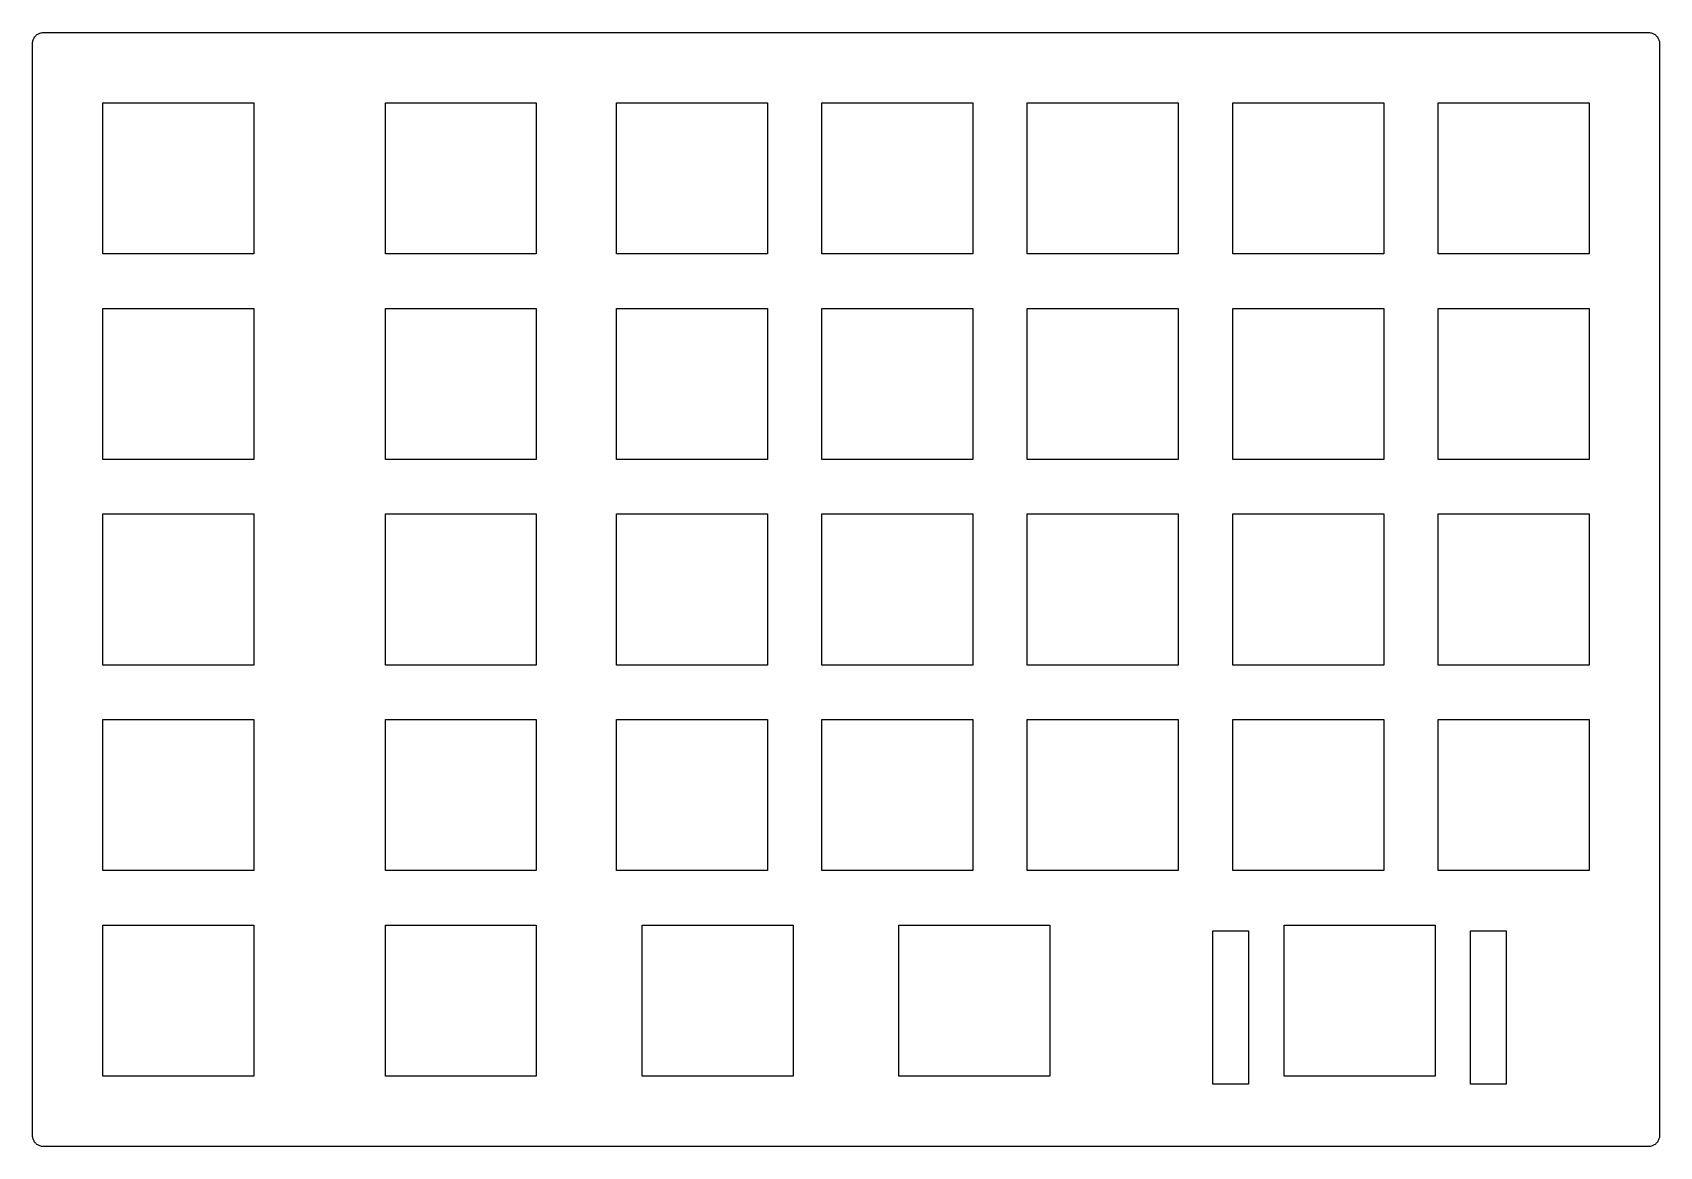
# Model space of a CAD drawing. Extents: x 0 to 151, y 0 to 103.
import ezdxf

# ---------------------------------------------------------------- set-up
doc = ezdxf.new("R2010")
doc.units = 0
doc.layers.get('0').update_dxf_attribs({"linetype": 'CONTINUOUS'})

msp = doc.modelspace()

# ---------------------------------------------------------------- linework, layer by layer
at = {"color": 0}
for p, q in [((0.121267, 102.577), (0.143316, 102.653)), ((0.143316, 102.653), (0.169499, 102.726)), ((0.169499, 102.726), (0.202572, 102.799)), ((0.202572, 102.799), (0.241157, 102.865)), ((0.241157, 102.865), (0.285254, 102.931)), ((0.285254, 102.931), (0.333485, 102.992)), ((0.333485, 102.992), (0.38723, 103.05)), ((0.38723, 103.05), (0.445107, 103.104)), ((0.445107, 103.104), (0.505739, 103.152)), ((0.505739, 103.152), (0.571885, 103.196)), ((0.571885, 103.196), (0.63941, 103.234)), ((0.63941, 103.234), (0.711069, 103.269)), ((0.711069, 103.269), (0.784105, 103.294)), ((0.784105, 103.294), (0.861275, 103.316)), ((0.861275, 103.316), (0.937066, 103.331)), ((0.937066, 103.331), (1.01562, 103.342)), ((1.01562, 103.342), (1.09416, 103.343)), ((1.09416, 103.343), (149.969, 103.343)), ((149.969, 103.343), (150.046, 103.342)), ((150.046, 103.342), (150.125, 103.331)), ((150.125, 103.331), (150.202, 103.316)), ((150.202, 103.316), (150.278, 103.294)), ((150.278, 103.294), (150.352, 103.269)), ((150.352, 103.269), (150.423, 103.234)), ((150.423, 103.234), (150.491, 103.196)), ((150.491, 103.196), (150.556, 103.152)), ((150.556, 103.152), (150.618, 103.104)), ((150.618, 103.104), (150.676, 103.05)), ((150.676, 103.05), (150.729, 102.992)), ((150.729, 102.992), (150.778, 102.931)), ((150.778, 102.931), (150.822, 102.865)), ((150.822, 102.865), (150.859, 102.799)), ((150.859, 102.799), (150.893, 102.726)), ((150.893, 102.726), (150.92, 102.653)), ((150.92, 102.653), (150.941, 102.577)), ((0.093707, 102.343), (0.096463, 102.421)), ((0.093707, 1.09416), (0.093707, 102.343)), ((0.096463, 102.421), (0.106109, 102.5)), ((0.106109, 102.5), (0.121267, 102.577)), ((150.941, 102.577), (150.957, 102.5)), ((150.957, 102.5), (150.966, 102.421)), ((150.966, 102.421), (150.968, 102.343)), ((150.968, 102.343), (150.968, 1.09416)), ((6.61871, 96.8181), (20.6182, 96.8181)), ((6.61871, 82.8188), (6.61871, 96.8181)), ((20.6182, 96.8181), (20.6182, 82.8188)), ((32.8125, 96.8181), (46.8133, 96.8181)), ((32.8125, 82.8188), (32.8125, 96.8181)), ((46.8133, 96.8181), (46.8133, 82.8188)), ((54.2438, 96.8181), (68.2431, 96.8181)), ((54.2438, 82.8188), (54.2438, 96.8181)), ((68.2431, 96.8181), (68.2431, 82.8188)), ((73.2938, 96.8181), (87.2931, 96.8181)), ((73.2938, 82.8188), (73.2938, 96.8181)), ((87.2931, 96.8181), (87.2931, 82.8188)), ((92.3438, 96.8181), (106.343, 96.8181)), ((92.3438, 82.8188), (92.3438, 96.8181)), ((106.343, 96.8181), (106.343, 82.8188)), ((111.394, 96.8181), (125.393, 96.8181)), ((111.394, 82.8188), (111.394, 96.8181)), ((125.393, 96.8181), (125.393, 82.8188)), ((130.444, 96.8181), (144.443, 96.8181)), ((130.444, 82.8188), (130.444, 96.8181)), ((144.443, 96.8181), (144.443, 82.8188)), ((20.6182, 82.8188), (6.61871, 82.8188)), ((46.8133, 82.8188), (32.8125, 82.8188)), ((68.2431, 82.8188), (54.2438, 82.8188)), ((87.2931, 82.8188), (73.2938, 82.8188)), ((106.343, 82.8188), (92.3438, 82.8188)), ((125.393, 82.8188), (111.394, 82.8188)), ((144.443, 82.8188), (130.444, 82.8188)), ((6.61871, 77.7681), (20.6182, 77.7681)), ((6.61871, 63.7688), (6.61871, 77.7681)), ((20.6182, 77.7681), (20.6182, 63.7688)), ((32.8125, 77.7681), (46.8133, 77.7681)), ((32.8125, 63.7688), (32.8125, 77.7681)), ((46.8133, 77.7681), (46.8133, 63.7688)), ((54.2438, 77.7681), (68.2431, 77.7681)), ((54.2438, 63.7688), (54.2438, 77.7681)), ((68.2431, 77.7681), (68.2431, 63.7688)), ((73.2938, 77.7681), (87.2931, 77.7681)), ((73.2938, 63.7688), (73.2938, 77.7681)), ((87.2931, 77.7681), (87.2931, 63.7688)), ((92.3438, 77.7681), (106.343, 77.7681)), ((92.3438, 63.7688), (92.3438, 77.7681)), ((106.343, 77.7681), (106.343, 63.7688)), ((111.394, 77.7681), (125.393, 77.7681)), ((111.394, 63.7688), (111.394, 77.7681)), ((125.393, 77.7681), (125.393, 63.7688)), ((130.444, 77.7681), (144.443, 77.7681)), ((130.444, 63.7688), (130.444, 77.7681)), ((144.443, 77.7681), (144.443, 63.7688)), ((20.6182, 63.7688), (6.61871, 63.7688)), ((46.8133, 63.7688), (32.8125, 63.7688)), ((68.2431, 63.7688), (54.2438, 63.7688)), ((87.2931, 63.7688), (73.2938, 63.7688)), ((106.343, 63.7688), (92.3438, 63.7688)), ((125.393, 63.7688), (111.394, 63.7688)), ((144.443, 63.7688), (130.444, 63.7688)), ((6.61871, 58.7181), (20.6182, 58.7181)), ((6.61871, 44.7188), (6.61871, 58.7181)), ((20.6182, 58.7181), (20.6182, 44.7188)), ((32.8125, 58.7181), (46.8133, 58.7181)), ((32.8125, 44.7188), (32.8125, 58.7181)), ((46.8133, 58.7181), (46.8133, 44.7188)), ((54.2438, 58.7181), (68.2431, 58.7181)), ((54.2438, 44.7188), (54.2438, 58.7181)), ((68.2431, 58.7181), (68.2431, 44.7188)), ((73.2938, 58.7181), (87.2931, 58.7181)), ((73.2938, 44.7188), (73.2938, 58.7181)), ((87.2931, 58.7181), (87.2931, 44.7188)), ((92.3438, 58.7181), (106.343, 58.7181)), ((92.3438, 44.7188), (92.3438, 58.7181)), ((106.343, 58.7181), (106.343, 44.7188)), ((111.394, 58.7181), (125.393, 58.7181)), ((111.394, 44.7188), (111.394, 58.7181)), ((125.393, 58.7181), (125.393, 44.7188)), ((130.444, 58.7181), (144.443, 58.7181)), ((130.444, 44.7188), (130.444, 58.7181)), ((144.443, 58.7181), (144.443, 44.7188)), ((20.6182, 44.7188), (6.61871, 44.7188)), ((46.8133, 44.7188), (32.8125, 44.7188)), ((68.2431, 44.7188), (54.2438, 44.7188)), ((87.2931, 44.7188), (73.2938, 44.7188)), ((106.343, 44.7188), (92.3438, 44.7188)), ((125.393, 44.7188), (111.394, 44.7188)), ((144.443, 44.7188), (130.444, 44.7188)), ((6.61871, 39.6681), (20.6182, 39.6681)), ((6.61871, 25.6687), (6.61871, 39.6681)), ((20.6182, 39.6681), (20.6182, 25.6687)), ((32.8125, 39.6681), (46.8133, 39.6681)), ((32.8125, 25.6687), (32.8125, 39.6681)), ((46.8133, 39.6681), (46.8133, 25.6687)), ((54.2438, 39.6681), (68.2431, 39.6681)), ((54.2438, 25.6687), (54.2438, 39.6681)), ((68.2431, 39.6681), (68.2431, 25.6687)), ((73.2938, 39.6681), (87.2931, 39.6681)), ((73.2938, 25.6687), (73.2938, 39.6681)), ((87.2931, 39.6681), (87.2931, 25.6687)), ((92.3438, 39.6681), (106.343, 39.6681)), ((92.3438, 25.6687), (92.3438, 39.6681)), ((106.343, 39.6681), (106.343, 25.6687)), ((111.394, 39.6681), (125.393, 39.6681)), ((111.394, 25.6687), (111.394, 39.6681)), ((125.393, 39.6681), (125.393, 25.6687)), ((130.444, 39.6681), (144.443, 39.6681)), ((130.444, 25.6687), (130.444, 39.6681)), ((144.443, 39.6681), (144.443, 25.6687)), ((20.6182, 25.6687), (6.61871, 25.6687)), ((46.8133, 25.6687), (32.8125, 25.6687)), ((68.2431, 25.6687), (54.2438, 25.6687)), ((87.2931, 25.6687), (73.2938, 25.6687)), ((106.343, 25.6687), (92.3438, 25.6687)), ((125.393, 25.6687), (111.394, 25.6687)), ((144.443, 25.6687), (130.444, 25.6687)), ((6.61871, 20.6182), (20.6182, 20.6182)), ((6.61871, 6.61871), (6.61871, 20.6182)), ((20.6182, 20.6182), (20.6182, 6.61871)), ((32.8125, 20.6182), (46.8133, 20.6182)), ((32.8125, 6.61871), (32.8125, 20.6182)), ((46.8133, 20.6182), (46.8133, 6.61871)), ((56.6251, 20.6182), (70.6244, 20.6182)), ((56.6251, 6.61871), (56.6251, 20.6182)), ((70.6244, 20.6182), (70.6244, 6.61871)), ((80.4376, 20.6182), (94.4383, 20.6182)), ((80.4376, 6.61871), (80.4376, 20.6182)), ((94.4383, 20.6182), (94.4383, 6.61871)), ((109.557, 20.0684), (112.857, 20.0684)), ((109.557, 5.86768), (109.557, 20.0684)), ((112.857, 20.0684), (112.857, 5.86768)), ((116.156, 20.6182), (130.156, 20.6182)), ((116.156, 6.61871), (116.156, 20.6182)), ((130.156, 20.6182), (130.156, 6.61871)), ((133.456, 20.0684), (136.755, 20.0684)), ((133.456, 5.86768), (133.456, 20.0684)), ((136.755, 20.0684), (136.755, 5.86768)), ((20.6182, 6.61871), (6.61871, 6.61871)), ((46.8133, 6.61871), (32.8125, 6.61871)), ((70.6244, 6.61871), (56.6251, 6.61871)), ((94.4383, 6.61871), (80.4376, 6.61871)), ((130.156, 6.61871), (116.156, 6.61871)), ((112.857, 5.86768), (109.557, 5.86768)), ((136.755, 5.86768), (133.456, 5.86768)), ((0.096463, 1.01562), (0.093707, 1.09416)), ((0.106109, 0.937066), (0.096463, 1.01562)), ((0.121267, 0.859896), (0.106109, 0.937066)), ((0.143316, 0.785481), (0.121267, 0.859896)), ((0.169499, 0.70969), (0.143316, 0.785481)), ((0.202572, 0.63941), (0.169499, 0.70969)), ((0.241157, 0.570509), (0.202572, 0.63941)), ((0.285254, 0.507118), (0.241157, 0.570509)), ((0.333485, 0.443727), (0.285254, 0.507118)), ((0.38723, 0.385851), (0.333485, 0.443727)), ((0.445107, 0.333485), (0.38723, 0.385851)), ((0.505739, 0.283876), (0.445107, 0.333485)), ((0.571885, 0.239779), (0.505739, 0.283876)), ((0.63941, 0.202572), (0.571885, 0.239779)), ((0.711069, 0.169499), (0.63941, 0.202572)), ((0.784105, 0.141938), (0.711069, 0.169499)), ((0.861275, 0.121267), (0.784105, 0.141938)), ((0.937066, 0.104731), (0.861275, 0.121267)), ((1.01562, 0.096463), (0.937066, 0.104731)), ((1.09416, 0.095085), (1.01562, 0.096463)), ((149.969, 0.095085), (1.09416, 0.095085)), ((150.046, 0.096463), (149.969, 0.095085)), ((150.125, 0.104731), (150.046, 0.096463)), ((150.202, 0.121267), (150.125, 0.104731)), ((150.278, 0.141938), (150.202, 0.121267)), ((150.352, 0.169499), (150.278, 0.141938)), ((150.423, 0.202572), (150.352, 0.169499)), ((150.491, 0.239779), (150.423, 0.202572)), ((150.556, 0.283876), (150.491, 0.239779)), ((150.618, 0.333485), (150.556, 0.283876)), ((150.676, 0.385851), (150.618, 0.333485)), ((150.729, 0.443727), (150.676, 0.385851)), ((150.778, 0.507118), (150.729, 0.443727)), ((150.822, 0.570509), (150.778, 0.507118)), ((150.859, 0.63941), (150.822, 0.570509)), ((150.893, 0.70969), (150.859, 0.63941)), ((150.92, 0.785481), (150.893, 0.70969)), ((150.941, 0.859896), (150.92, 0.785481)), ((150.957, 0.937066), (150.941, 0.859896)), ((150.966, 1.01562), (150.957, 0.937066)), ((150.968, 1.09416), (150.966, 1.01562))]:
    msp.add_line(p, q, dxfattribs=at)

doc.saveas('drawing.dxf')
